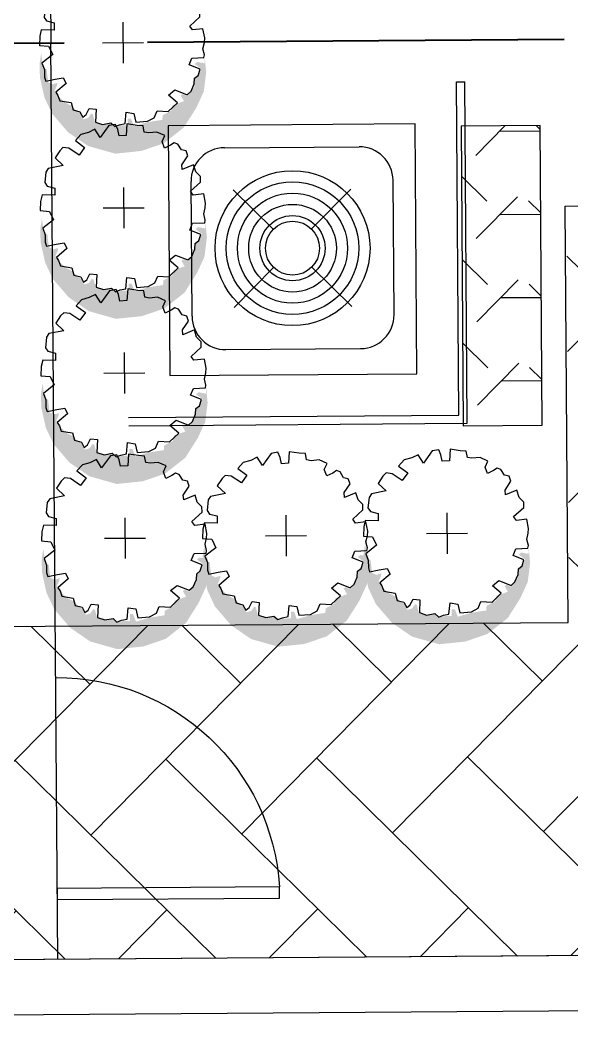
# Model space of a CAD drawing. Header units: feet. Extents: x 919634 to 928945, y 707022 to 708026.
# Drawn here: x 920172.29 to 920178.91, y 707139.31 to 707151.51 of the extents above; entities that cross this region are included whole.
import ezdxf

# ---------------------------------------------------------------- set-up
doc = ezdxf.new("R2010")
doc.units = ezdxf.units.FT
doc.header["$LTSCALE"] = 20
doc.header["$MEASUREMENT"] = 0
doc.linetypes.add('Site Plan$0$PHANTOM2', pattern=[1.25, 0.625, -0.125, 0.125, -0.125, 0.125, -0.125])
for name, color, linetype in [('-u-site-xref', 7, 'Continuous'), ('Site Plan$0$-u-site-bldg_interior', 252, 'Continuous'), ('Site Plan$0$-u-site-fence', 4, 'Site Plan$0$FENCELINE1'), ('Site Plan$0$A-DOOR-EXT_WINDOWS', 253, 'Continuous'), ('Site Plan$0$A-HVAC-EXT', 253, 'Continuous'), ('Site Plan$0$SP-LOT PAVERS', 254, 'Continuous'), ('x-RL TH7-LP Block$0$LK-SHRB-035M', 253, 'Continuous'), ('x-RL TH7-LP Block$0$LK-SHRB-TRNK', 253, 'Continuous'), ('x-RL TH7-LP Block$0$LP-PATT-SHAR', 253, 'Continuous'), ('x-RL TH7-LP Block$0$LP-SHAR-BRDR-CONT', 253, 'Continuous'), ('x-RL TH7-LP Block$0$LP-SHRB', 253, 'Continuous')]:
    doc.layers.add(name, color=color, linetype=linetype)
for name, color, linetype, lineweight in [('Site Plan$0$SP-LOT LINES', 252, 'Site Plan$0$PHANTOM2', 40), ('Site Plan$0$SP-SIDEWALK', 2, 'Continuous', 25), ('SP-BUILDING-FOOTPRINT', 1, 'Continuous', 25)]:
    doc.layers.add(name, color=color, linetype=linetype, lineweight=lineweight)
doc.layers.add('x-RL TH7-LP Block$0$LK-SHRB-SHAD', color=253, linetype='Continuous', plot=False)
doc.layers.get('-u-site-xref').off()
doc.linetypes.add('Site Plan$0$FENCELINE1', pattern='A,0.25,-0.1,[133,ltypeshp.shx,S=0.1,R=0,X=-0.1,Y=0],-0.1,1', length=1.45)

# ---------------------------------------------------------------- blocks, each defined once
blk = doc.blocks.new('Site Plan$0$A$C05C92244')
at = {"layer": 'Site Plan$0$A-DOOR-EXT_WINDOWS'}
blk.add_lwpolyline([(32.00389335552609, 32.04769828175449), (32.00389335552609, 0.04381521808500111), (30.40369920234298, 0.04381521808500111), (30.40369920234298, 32.04769828175449)], close=True, dxfattribs=at)
blk.add_arc((32.07979910527501, 32.07980389018303), 32.07980487913881, 180.0573418751565, 267.0050566959838, dxfattribs=at)
blk = doc.blocks.new('Site Plan$0$A$C11AE1C12')
at = {"layer": 'Site Plan$0$A-HVAC-EXT'}
for p, q in [((44.00000011394877, 44.54105635897122), (1.139487721957266e-07, 44.54105635897122)), ((1.139487721957266e-07, 44.54105635897122), (1.139487721957266e-07, 2.501133167243097e-06)), ((44.00000011394877, 2.501133167243097e-06), (44.00000011394877, 44.54105635897122)), ((34.00000011394877, 40.00000250113317), (10.00000011394877, 40.00000250113317)), ((4.000000113948772, 34.00000250113317), (4.000000113948772, 10.00000250113317)), ((40.00000011394877, 34.00000250113317), (40.00000011394877, 10.00000250113317)), ((18.5977306969362, 25.40227191814392), (11.52666288505861, 32.47333973002787)), ((25.40226953096135, 25.40227191814392), (32.47333734284621, 32.47333973002787)), ((11.52666288505861, 11.52666527223846), (18.5977306969362, 18.59773308412241)), ((32.47333734284621, 11.52666527223846), (25.40226953096135, 18.59773308412241)), ((34.00000011394877, 4.000002501133167), (10.00000011394877, 4.000002501133167)), ((1.139487721957266e-07, 2.501133167243097e-06), (44.00000011394877, 2.501133167243097e-06))]:
    blk.add_line(p, q, dxfattribs=at)
for radius in [13.81153555240985, 11.81153555240985, 9.81153555240985, 7.81153555240985, 5.81153555240985, 4.81153555240985]:
    blk.add_circle((22.00000011394877, 22.00000250113317), radius, dxfattribs=at)
for centre, start, end in [((10.00000011394877, 34.00000250113317), 90, 180), ((34.00000011394877, 34.00000250113317), 0, 90), ((10.00000011394877, 10.00000250113317), 180, 270), ((34.00000011394877, 10.00000250113317), 270, 0)]:
    blk.add_arc(centre, 6, start, end, dxfattribs=at)
blk = doc.blocks.new('Site Plan')
at = {"layer": 'Site Plan$0$SP-LOT PAVERS'}
h = blk.add_hatch(dxfattribs=at)
h.set_pattern_fill('AR-HBONE', color=256, scale=0.32, angle=-89.58178215075662)
h.set_pattern_definition([(315.4182178492434, (0, 0), (1.810145136983853, 0.01321298806884015), [3.84, -1.28]), (45.41821784924338, (0.9116790626081567, -0.8984660745381309), (1.810145136983853, 0.01321298806884), [3.84, -1.28])])
h.paths.add_polyline_path([(920166.5662633523, 707140.1919202448), (920186.8157239001, 707140.3397293212), (920186.888716037, 707130.3399956095), (920198.9868707425, 707130.4283047855), (920198.8481847997, 707149.4279260855), (920178.8487169469, 707149.281814649), (920178.8832613113, 707144.2819330415), (920171.8669245127, 707144.2307179361), (920171.8182630843, 707150.8972075641), (920166.4884050734, 707150.8583027556)])
at = {"layer": 'Site Plan$0$-u-site-bldg_interior'}
for p, q in [((920186.8157239, 707140.3397293212), (920170.1729242438, 707140.2182467346)), ((920186.1539411355, 707139.6682142719), (920170.1777903864, 707139.5515978277))]:
    blk.add_line(p, q, dxfattribs=at)
at = {"layer": 'Site Plan$0$-u-site-fence', "ltscale": 0.15}
for points in [[(920172.5819296486, 707162.2364167274), (920172.6577581367, 707151.236677391), (920166.6776722028, 707151.1930263033)], [(920172.7425123458, 707140.2370032069), (920172.6577581367, 707151.236677391), (920166.6776722028, 707151.1930263033)]]:
    blk.add_lwpolyline(points, dxfattribs=at)
at = {"layer": 'Site Plan$0$SP-LOT LINES', "ltscale": 0.4}
for points in [[(920104.8209947373, 707150.7415091709), (920104.6604120372, 707172.7409230993), (920198.6579079134, 707173.4270491818), (920198.8184906135, 707151.4276352533)], [(920104.8209947373, 707150.7415091709), (920104.9815774375, 707128.7420952424), (920198.9790733136, 707129.4282213248), (920198.8184906135, 707151.4276352533)]]:
    blk.add_lwpolyline(points, close=True, dxfattribs=at)
at = {"layer": 'Site Plan$0$SP-SIDEWALK'}
for p, q in [((920177.5268487361, 707150.7723261393), (920177.6268460721, 707150.7730560607)), ((920177.5560460067, 707146.7723757066), (920177.5268487361, 707150.7723261393)), ((920177.656773264, 707146.6731082919), (920177.6268460721, 707150.7730560607)), ((920178.833620308, 707149.2817044525), (920198.8330890393, 707149.4276887365)), ((920178.8681721846, 707144.2818228999), (920178.833625824, 707149.2819934365)), ((920173.5927989944, 707146.7434463493), (920177.5560460067, 707146.7723757066)), ((920173.5935289157, 707146.6434490132), (920177.656773264, 707146.6731082919)), ((920171.8669245125, 707144.2307179361), (920178.8681721846, 707144.2818228999))]:
    blk.add_line(p, q, dxfattribs=at)
at = {"layer": 'Site Plan$0$-u-site-fence', "xscale": -0.08333333333333333, "yscale": 0.08333333333333333, "zscale": 0.08333333333333333, "rotation": 90.41821784924328}
blk.add_blockref('Site Plan$0$A$C05C92244', (920175.387009089, 707143.6404172113), dxfattribs=at)
at = {"layer": 'Site Plan$0$A-HVAC-EXT', "extrusion": (0, 0, -1), "xscale": -0.06735359270068558, "yscale": 0.06735359270068558, "zscale": -0.06735359270068558, "rotation": 179.5817821507565}
blk.add_blockref('Site Plan$0$A$C11AE1C12', (-920177.0305120852, 707150.2686330297), dxfattribs=at)
blk = doc.blocks.new('x-RL TH7-LP Block$0$SHRUB-LRG-241')
at = {"layer": 'x-RL TH7-LP Block$0$LK-SHRB-SHAD'}
blk.add_hatch(color=256, dxfattribs=at).paths.add_polyline_path([(0.07942995503995931, 0.4976856504540272), (0.1859550109496517, 0.5063764960219963), (0.3011759860731367, 0.4911675188681244), (0.3990051144888973, 0.4455405874065121), (0.5207480248826535, 0.3673229980153856), (0.6164031776350392, 0.2434784771626468), (0.6620567659276446, 0.1065976931381005), (0.6772746369719869, -0.052010199626217), (0.6294470564557244, -0.217136229156587), (0.5446618151407847, -0.3388080360272614), (0.4294408400173033, -0.4365800253562426), (0.3294377276580214, -0.4822069568178549), (0.2076948172642687, -0.5082794883416142), (0.1294315112196003, -0.5104521971435325), (0.05986413266886359, -0.4995886427736451), (0.1511713175342138, -0.4887250884037577), (0.1598672450281455, -0.4669979796639847), (0.2381305427926712, -0.4583071340960174), (0.2511744298934957, -0.432234607752406), (0.2424785023995675, -0.4018166534446639), (0.2576963734439097, -0.4039893622465822), (0.2924800585792049, -0.4191983394004524), (0.3272637519946464, -0.395298521858761), (0.3642214210734593, -0.3540170131811315), (0.3816132677811801, -0.3214263500714711), (0.4229188964668893, -0.2779721325919233), (0.433788799624196, -0.2562450238521503), (0.4663985090961198, -0.2453814694822647), (0.4577025898823273, -0.2149635151745208), (0.4316148239608211, -0.1975818292187306), (0.4359627835677138, -0.186718274848845), (0.4881383154107333, -0.1736820116770392), (0.4968342429046615, -0.1410913485673788), (0.492486275017626, -0.07808273114997633), (0.5164000652757572, -0.052010199626217), (0.5055301621184505, -0.01724682771464003), (0.5055301621184505, 0.02620738976490955), (0.4642245334327413, 0.02620738976490955), (0.4642245334327413, 0.04576178970276246), (0.5098781217253467, 0.06314347565855272), (0.4859643397473548, 0.1478791966355821), (0.4729204526465303, 0.2369603455767439), (0.4446587027815063, 0.2391330543786623), (0.4163969529164788, 0.2934508262280957), (0.3837872434445551, 0.2999689629941464), (0.3598734614665666, 0.3694957068173039), (0.3250897680511251, 0.3499413120595953), (0.3163938488373397, 0.3608048664294827), (0.3294377276580214, 0.3912228155570787), (0.2729142362081092, 0.4325043242347064), (0.2229126800284682, 0.4368497470186909), (0.1968249141069585, 0.4629222785424503), (0.162041220691524, 0.475958541714256), (0.1337794708264965, 0.4368497470186909), (0.1207355920058113, 0.4520587241725629), (0.1294315112196003, 0.4976856504540272)])
at = {"layer": 'x-RL TH7-LP Block$0$LK-SHRB-035M'}
blk.add_lwpolyline([(-0.02506661354845008, 0.4987056809809847), (-0.08165780996232641, 0.4886134344344999), (-0.08165780996232641, 0.4886134344344999), (-0.08165780996232641, 0.4886134344344999), (-0.07431013994851199, 0.4249718511334137), (-0.09880237153729965, 0.4078375781783734), (-0.1543414298532717, 0.4702383789836801), (-0.1872079085748339, 0.4702383789836801), (-0.2156921901335238, 0.4417710769863739), (-0.2595141617622758, 0.428632322466644), (-0.2310604317859877, 0.3588825101419175), (-0.2604511118412525, 0.3564347593132471), (-0.3143340234853049, 0.3931510560520017), (-0.3449670116215167, 0.3826466800339148), (-0.3515403073658305, 0.3541793780366085), (-0.3865978846688343, 0.3322814549128452), (-0.3953622789945825, 0.3103835285617258), (-0.3804630536096525, 0.2878976674930804), (-0.3633184920346793, 0.2511813673234577), (-0.4025060636510993, 0.2364948451970861), (-0.4391842506233381, 0.2534489245671132), (-0.4610952364377141, 0.2052734924038901), (-0.4563889752951518, 0.1557189889409578), (-0.4612874237616289, 0.1287937023786245), (-0.500474995378049, 0.1214504430308736), (-0.5029242169253898, 0.08473414286125092), (-0.5127211084865486, 0.02354031038883519), (-0.4416936352675229, 0.01864480530062451), (-0.4392444137201785, -0.02541475421675088), (-0.4784319853366021, -0.03275801356450003), (-0.509299405229342, -0.04655263965616641), (-0.5029242169253898, -0.0866085866891666), (-0.4294475167872278, -0.1404591598138314), (-0.480881206883943, -0.1722799514643754), (-0.4612874237616289, -0.2114440058935383), (-0.4490413052813373, -0.2579513162395841), (-0.4123029552122581, -0.2922198655805364), (-0.3706661620484972, -0.2359215381963313), (-0.3241309150464637, -0.2701900841064138), (-0.3657677135820201, -0.3313839165788295), (-0.3706661620484972, -0.3681002167484539), (-0.3510723735543877, -0.3876822405321647), (-0.3069863534714905, -0.4170552813540382), (-0.2604511118412525, -0.3681002167484539), (-0.2433065502662792, -0.4586670866118716), (-0.2212635402248324, -0.4733536087382433), (-0.1575837316478292, -0.480696868085996), (-0.1355407216063789, -0.4660103459596243), (-0.1232946031260873, -0.4195030356135803), (-0.07920858841498557, -0.4195030356135803), (-0.08165780996232641, -0.4978311410410363), (-0.04247023834590635, -0.5076221546483275), (0.0138619002172824, -0.5100699054769979), (0.01876034331196408, -0.4537715815236627), (0.0701940334086757, -0.4292940492208697), (0.1216277235053873, -0.4953833867814978), (0.1608152951218109, -0.480696868085996), (0.2073505421238444, -0.480696868085996), (0.2318427737126321, -0.4733536087382433), (0.2195966552323405, -0.4146075270944998), (0.2122489852185225, -0.3656524624889137), (0.2465381137402645, -0.3485181895338734), (0.3004210253843169, -0.4121597762658276), (0.3189358637372592, -0.39910922518572), (0.3518547154810285, -0.3876822405321647), (0.3641008339613201, -0.3191451487119998), (0.4081868486724218, -0.3069063842760382), (0.419726398483391, -0.2655318838032237), (0.4525928772049532, -0.2480135433678008), (0.4375775287276866, -0.2285782788485804), (0.4008391786586074, -0.208996251633998), (0.405737627125081, -0.1673844463761647), (0.4832682573450846, -0.1713708092072714), (0.4986059474151467, -0.1275749597323887), (0.4898415530893949, -0.07720973461131919), (0.5117525389037709, -0.05312201530235328), (0.5007970459965847, -0.02465471653240314), (0.4939096672908754, 0.008853791693333335), (0.4253314156191905, 0.01619705104108249), (0.4326790856330085, 0.06270436481799813), (0.486561997277061, 0.07494312925395974), (0.4810771587636431, 0.1461490954514311), (0.4596205387691334, 0.1875397805915), (0.4179837456053725, 0.2046740535465421), (0.4228821887000542, 0.2732111453667088), (0.3689992770560018, 0.3295094727509138), (0.3224640354257637, 0.275658899626249), (0.3224640354257637, 0.275658899626249), (0.2906241338231617, 0.3148229506245421), (0.2906241338231617, 0.3148229506245421), (0.3211269623186972, 0.389216058907456), (0.2992159765043212, 0.4133037749890676), (0.2553940048755692, 0.4330119051549843), (0.2203364275725654, 0.4352016981128308), (0.2028076389210653, 0.4570996244639502), (0.1657137435882881, 0.4690314106507891), (0.1387722850803605, 0.4029420696592929), (0.09713549191659965, 0.4200763426143332), (0.09468627036926236, 0.4935089429535804), (0.07791501977911963, 0.4965158880231364), (0.04066634389468149, 0.4877567161917469), (0.003417668010239794, 0.4965158880231364)], close=True, dxfattribs=at)
at = {"layer": 'x-RL TH7-LP Block$0$LK-SHRB-TRNK'}
for p, q in [((0, -0.125), (0, 0.125)), ((-0.1250000000000284, 0), (0.1249999999999929, 0))]:
    blk.add_line(p, q, dxfattribs=at)
blk = doc.blocks.new('x-RL TH7-LP Block', base_point=(1241.699483058532, 168.1706843559634))
at = {"layer": 'x-RL TH7-LP Block$0$LP-PATT-SHAR'}
h = blk.add_hatch(dxfattribs=at)
h.set_pattern_fill('LAFX-A435-CHAINLINK', color=256, scale=10, pattern_type=2)
h.set_pattern_definition([(45, (1361.280381764052, 237.0562086803145), (0, 10.0000000000064), [0.7071099999999999, -13.4350288425]), (45, (1359.280381764052, 237.0562086803145), (0, 10.0000000000064), [0.7071099999999999, -13.4350288425]), (45, (1361.280381764052, 239.0562086803145), (0, 10.0000000000064), [0.7071099999999999, -13.4350288425]), (45, (1360.780381764052, 240.0562086803145), (0, 10.0000000000064), [0.7071099999999999, -13.4350288425]), (45, (1357.280381764052, 237.0562086803145), (0, 10.0000000000064), [0.7071099999999999, -13.4350288425]), (45, (1359.280381764052, 239.0562086803145), (0, 10.0000000000064), [0.7071099999999999, -13.4350288425]), (45, (1361.280381764052, 241.0562086803145), (0, 10.0000000000064), [0.7071099999999999, -13.4350288425]), (45, (1359.780381764052, 240.0562086803145), (0, 10.0000000000064), [0.7071099999999999, -13.4350288425]), (45, (1360.780381764052, 242.0562086803145), (0, 10.0000000000064), [0.7071099999999999, -13.4350288425]), (45, (1358.780381764052, 240.0562086803145), (0, 10.0000000000064), [0.7071099999999999, -13.4350288425]), (45, (1357.280381764052, 239.0562086803145), (0, 10.0000000000064), [0.7071099999999999, -13.4350288425]), (45, (1359.280381764052, 241.0562086803145), (0, 10.0000000000064), [0.7071099999999999, -13.4350288425]), (45, (1361.280381764052, 243.0562086803145), (0, 10.0000000000064), [0.7071099999999999, -13.4350288425]), (45, (1357.780381764052, 240.0562086803145), (0, 10.0000000000064), [0.7071099999999999, -13.4350288425]), (45, (1359.780381764052, 242.0562086803145), (0, 10.0000000000064), [0.7071099999999999, -13.4350288425]), (45, (1358.780381764052, 242.0562086803145), (0, 10.0000000000064), [0.7071099999999999, -13.4350288425]), (45, (1360.780381764052, 244.0562086803145), (0, 10.0000000000064), [0.7071099999999999, -13.4350288425]), (45, (1357.280381764052, 241.0562086803145), (0, 10.0000000000064), [0.7071099999999999, -13.4350288425]), (45, (1359.280381764052, 243.0562086803145), (0, 10.0000000000064), [0.7071099999999999, -13.4350288425]), (45, (1357.780381764052, 242.0562086803145), (0, 10.0000000000064), [0.7071099999999999, -13.4350288425]), (45, (1359.780381764052, 244.0562086803145), (0, 10.0000000000064), [0.7071099999999999, -13.4350288425]), (45, (1360.780381764052, 246.0562086803145), (0, 10.0000000000064), [0.7071099999999999, -13.4350288425]), (45, (1358.780381764052, 244.0562086803145), (0, 10.0000000000064), [0.7071099999999999, -13.4350288425]), (45, (1357.280381764052, 243.0562086803145), (0, 10.0000000000064), [0.7071099999999999, -13.4350288425]), (45, (1357.780381764052, 244.0562086803145), (0, 10.0000000000064), [0.7071099999999999, -13.4350288425]), (45, (1359.780381764052, 246.0562086803145), (0, 10.0000000000064), [0.7071099999999999, -13.4350288425]), (45, (1358.780381764052, 246.0562086803145), (0, 10.0000000000064), [0.7071099999999999, -13.4350288425]), (45, (1357.280381764052, 245.0562086803145), (0, 10.0000000000064), [0.7071099999999999, -13.4350288425]), (45, (1357.780381764052, 246.0562086803145), (0, 10.0000000000064), [0.7071099999999999, -13.4350288425]), (45, (1356.280381764052, 245.0562086803145), (0, 10.0000000000064), [0.7071099999999999, -13.4350288425]), (45, (1360.780381764052, 238.0562086803145), (0, 10.0000000000064), [0.7071099999999999, -13.4350288425]), (45, (1359.780381764052, 238.0562086803145), (0, 10.0000000000064), [0.7071099999999999, -13.4350288425]), (45, (1358.780381764052, 238.0562086803145), (0, 10.0000000000064), [0.7071099999999999, -13.4350288425]), (45, (1357.780381764052, 238.0562086803145), (0, 10.0000000000064), [0.7071099999999999, -13.4350288425]), (45, (1356.280381764052, 237.0562086803145), (0, 10.0000000000064), [0.7071099999999999, -13.4350288425]), (45, (1355.280381764052, 237.0562086803145), (0, 10.0000000000064), [0.7071099999999999, -13.4350288425]), (45, (1356.280381764052, 239.0562086803145), (0, 10.0000000000064), [0.7071099999999999, -13.4350288425]), (45, (1354.280381764052, 237.0562086803145), (0, 10.0000000000064), [0.7071099999999999, -13.4350288425]), (45, (1356.780381764052, 240.0562086803145), (0, 10.0000000000064), [0.7071099999999999, -13.4350288425]), (45, (1355.280381764052, 239.0562086803145), (0, 10.0000000000064), [0.7071099999999999, -13.4350288425]), (45, (1353.280381764052, 237.0562086803145), (0, 10.0000000000064), [0.7071099999999999, -13.4350288425]), (45, (1355.780381764052, 240.0562086803145), (0, 10.0000000000064), [0.7071099999999999, -13.4350288425]), (45, (1356.280381764052, 241.0562086803145), (0, 10.0000000000064), [0.7071099999999999, -13.4350288425]), (45, (1354.280381764052, 239.0562086803145), (0, 10.0000000000064), [0.7071099999999999, -13.4350288425]), (45, (1352.280381764052, 237.0562086803145), (0, 10.0000000000064), [0.7071099999999999, -13.4350288425]), (45, (1356.780381764052, 242.0562086803145), (0, 10.0000000000064), [0.7071099999999999, -13.4350288425]), (45, (1354.780381764052, 240.0562086803145), (0, 10.0000000000064), [0.7071099999999999, -13.4350288425]), (45, (1355.280381764052, 241.0562086803145), (0, 10.0000000000064), [0.7071099999999999, -13.4350288425]), (45, (1353.280381764052, 239.0562086803145), (0, 10.0000000000064), [0.7071099999999999, -13.4350288425]), (45, (1355.780381764052, 242.0562086803145), (0, 10.0000000000064), [0.7071099999999999, -13.4350288425]), (45, (1353.780381764052, 240.0562086803145), (0, 10.0000000000064), [0.7071099999999999, -13.4350288425]), (45, (1356.280381764052, 243.0562086803145), (0, 10.0000000000064), [0.7071099999999999, -13.4350288425]), (45, (1354.280381764052, 241.0562086803145), (0, 10.0000000000064), [0.7071099999999999, -13.4350288425]), (45, (1352.280381764052, 239.0562086803145), (0, 10.0000000000064), [0.7071099999999999, -13.4350288425]), (45, (1356.780381764052, 244.0562086803145), (0, 10.0000000000064), [0.7071099999999999, -13.4350288425]), (45, (1354.780381764052, 242.0562086803145), (0, 10.0000000000064), [0.7071099999999999, -13.4350288425]), (45, (1352.780381764052, 240.0562086803145), (0, 10.0000000000064), [0.7071099999999999, -13.4350288425]), (45, (1355.280381764052, 243.0562086803145), (0, 10.0000000000064), [0.7071099999999999, -13.4350288425]), (45, (1353.280381764052, 241.0562086803145), (0, 10.0000000000064), [0.7071099999999999, -13.4350288425]), (45, (1355.780381764052, 244.0562086803145), (0, 10.0000000000064), [0.7071099999999999, -13.4350288425]), (45, (1353.780381764052, 242.0562086803145), (0, 10.0000000000064), [0.7071099999999999, -13.4350288425]), (45, (1351.780381764052, 240.0562086803145), (0, 10.0000000000064), [0.7071099999999999, -13.4350288425]), (45, (1354.280381764052, 243.0562086803145), (0, 10.0000000000064), [0.7071099999999999, -13.4350288425]), (45, (1352.280381764052, 241.0562086803145), (0, 10.0000000000064), [0.7071099999999999, -13.4350288425]), (45, (1356.780381764052, 246.0562086803145), (0, 10.0000000000064), [0.7071099999999999, -13.4350288425]), (45, (1354.780381764052, 244.0562086803145), (0, 10.0000000000064), [0.7071099999999999, -13.4350288425]), (45, (1352.780381764052, 242.0562086803145), (0, 10.0000000000064), [0.7071099999999999, -13.4350288425]), (45, (1353.280381764052, 243.0562086803145), (0, 10.0000000000064), [0.7071099999999999, -13.4350288425]), (45, (1355.780381764052, 246.0562086803145), (0, 10.0000000000064), [0.7071099999999999, -13.4350288425]), (45, (1353.780381764052, 244.0562086803145), (0, 10.0000000000064), [0.7071099999999999, -13.4350288425]), (45, (1351.780381764052, 242.0562086803145), (0, 10.0000000000064), [0.7071099999999999, -13.4350288425]), (45, (1352.280381764052, 243.0562086803145), (0, 10.0000000000064), [0.7071099999999999, -13.4350288425]), (45, (1354.780381764052, 246.0562086803145), (0, 10.0000000000064), [0.7071099999999999, -13.4350288425]), (45, (1352.780381764052, 244.0562086803145), (0, 10.0000000000064), [0.7071099999999999, -13.4350288425]), (45, (1353.280381764052, 245.0562086803145), (0, 10.0000000000064), [0.7071099999999999, -13.4350288425]), (45, (1353.780381764052, 246.0562086803145), (0, 10.0000000000064), [0.7071099999999999, -13.4350288425]), (45, (1351.780381764052, 244.0562086803145), (0, 10.0000000000064), [0.7071099999999999, -13.4350288425]), (45, (1352.280381764052, 245.0562086803145), (0, 10.0000000000064), [0.7071099999999999, -13.4350288425]), (45, (1352.780381764052, 246.0562086803145), (0, 10.0000000000064), [0.7071099999999999, -13.4350288425]), (45, (1351.780381764052, 246.0562086803145), (0, 10.0000000000064), [0.7071099999999999, -13.4350288425]), (45, (1356.780381764052, 238.0562086803145), (0, 10.0000000000064), [0.7071099999999999, -13.4350288425]), (45, (1355.780381764052, 238.0562086803145), (0, 10.0000000000064), [0.7071099999999999, -13.4350288425]), (45, (1354.780381764052, 238.0562086803145), (0, 10.0000000000064), [0.7071099999999999, -13.4350288425]), (45, (1353.780381764052, 238.0562086803145), (0, 10.0000000000064), [0.7071099999999999, -13.4350288425]), (45, (1352.780381764052, 238.0562086803145), (0, 10.0000000000064), [0.7071099999999999, -13.4350288425]), (45, (1351.780381764052, 238.0562086803145), (0, 10.0000000000064), [0.7071099999999999, -13.4350288425]), (45, (1360.280381764052, 237.0562086803145), (0, 10.0000000000064), [0.7071099999999999, -13.4350288425]), (45, (1360.280381764052, 239.0562086803145), (0, 10.0000000000064), [0.7071099999999999, -13.4350288425]), (45, (1358.280381764052, 237.0562086803145), (0, 10.0000000000064), [0.7071099999999999, -13.4350288425]), (45, (1360.280381764052, 241.0562086803145), (0, 10.0000000000064), [0.7071099999999999, -13.4350288425]), (45, (1358.280381764052, 239.0562086803145), (0, 10.0000000000064), [0.7071099999999999, -13.4350288425]), (45, (1360.280381764052, 243.0562086803145), (0, 10.0000000000064), [0.7071099999999999, -13.4350288425]), (45, (1358.280381764052, 241.0562086803145), (0, 10.0000000000064), [0.7071099999999999, -13.4350288425]), (45, (1361.280381764052, 245.0562086803145), (0, 10.0000000000064), [0.7071099999999999, -13.4350288425]), (45, (1360.280381764052, 245.0562086803145), (0, 10.0000000000064), [0.7071099999999999, -13.4350288425]), (45, (1358.280381764052, 243.0562086803145), (0, 10.0000000000064), [0.7071099999999999, -13.4350288425]), (45, (1359.280381764052, 245.0562086803145), (0, 10.0000000000064), [0.7071099999999999, -13.4350288425]), (45, (1358.280381764052, 245.0562086803145), (0, 10.0000000000064), [0.7071099999999999, -13.4350288425]), (45, (1355.280381764052, 245.0562086803145), (0, 10.0000000000064), [0.7071099999999999, -13.4350288425]), (45, (1354.280381764052, 245.0562086803145), (0, 10.0000000000064), [0.7071099999999999, -13.4350288425]), (90, (1361.780381764052, 245.5562086803145), (-10, 6.123233995736766e-16), [0.5, -9.5]), (90, (1361.780381764052, 237.5562086803145), (-10, 6.123233995736766e-16), [0.5, -9.5]), (90, (1361.780381764052, 239.5562086803145), (-10, 6.123233995736766e-16), [0.5, -9.5]), (90, (1361.780381764052, 241.5562086803145), (-10, 6.123233995736766e-16), [0.5, -9.5]), (90, (1361.780381764052, 243.5562086803145), (-10, 6.123233995736766e-16), [0.5, -9.5]), (90, (1361.280381764052, 238.5562086803145), (-10, 6.123233995736766e-16), [0.5, -9.5]), (90, (1361.280381764052, 240.5562086803145), (-10, 6.123233995736766e-16), [0.5, -9.5]), (90, (1361.280381764052, 242.5562086803145), (-10, 6.123233995736766e-16), [0.5, -9.5]), (90, (1361.280381764052, 244.5562086803145), (-10, 6.123233995736766e-16), [0.5, -9.5]), (90, (1361.280381764052, 246.5562086803145), (-10, 6.123233995736766e-16), [0.5, -9.5]), (90, (1360.780381764052, 237.5562086803145), (-10, 6.123233995736766e-16), [0.5, -9.5]), (90, (1360.780381764052, 239.5562086803145), (-10, 6.123233995736766e-16), [0.5, -9.5]), (90, (1360.780381764052, 241.5562086803145), (-10, 6.123233995736766e-16), [0.5, -9.5]), (90, (1360.780381764052, 243.5562086803145), (-10, 6.123233995736766e-16), [0.5, -9.5]), (90, (1360.780381764052, 245.5562086803145), (-10, 6.123233995736766e-16), [0.5, -9.5]), (90, (1360.780381764052, 237.5562086803145), (-10, 6.123233995736766e-16), [0.5, -9.5]), (90, (1360.780381764052, 239.5562086803145), (-10, 6.123233995736766e-16), [0.5, -9.5]), (90, (1360.780381764052, 241.5562086803145), (-10, 6.123233995736766e-16), [0.5, -9.5]), (90, (1360.780381764052, 243.5562086803145), (-10, 6.123233995736766e-16), [0.5, -9.5]), (90, (1360.780381764052, 245.5562086803145), (-10, 6.123233995736766e-16), [0.5, -9.5]), (90, (1360.280381764052, 238.5562086803145), (-10, 6.123233995736766e-16), [0.5, -9.5]), (90, (1360.280381764052, 240.5562086803145), (-10, 6.123233995736766e-16), [0.5, -9.5]), (90, (1360.280381764052, 242.5562086803145), (-10, 6.123233995736766e-16), [0.5, -9.5]), (90, (1360.280381764052, 244.5562086803145), (-10, 6.123233995736766e-16), [0.5, -9.5]), (90, (1360.280381764052, 246.5562086803145), (-10, 6.123233995736766e-16), [0.5, -9.5]), (90, (1359.780381764052, 237.5562086803145), (-10, 6.123233995736766e-16), [0.5, -9.5]), (90, (1359.780381764052, 237.5562086803145), (-10, 6.123233995736766e-16), [0.5, -9.5]), (90, (1359.780381764052, 239.5562086803145), (-10, 6.123233995736766e-16), [0.5, -9.5]), (90, (1359.780381764052, 239.5562086803145), (-10, 6.123233995736766e-16), [0.5, -9.5]), (90, (1359.780381764052, 241.5562086803145), (-10, 6.123233995736766e-16), [0.5, -9.5]), (90, (1359.780381764052, 241.5562086803145), (-10, 6.123233995736766e-16), [0.5, -9.5]), (90, (1359.780381764052, 243.5562086803145), (-10, 6.123233995736766e-16), [0.5, -9.5]), (90, (1359.780381764052, 243.5562086803145), (-10, 6.123233995736766e-16), [0.5, -9.5]), (90, (1359.780381764052, 245.5562086803145), (-10, 6.123233995736766e-16), [0.5, -9.5]), (90, (1359.780381764052, 245.5562086803145), (-10, 6.123233995736766e-16), [0.5, -9.5]), (90, (1359.280381764052, 238.5562086803145), (-10, 6.123233995736766e-16), [0.5, -9.5]), (90, (1359.280381764052, 240.5562086803145), (-10, 6.123233995736766e-16), [0.5, -9.5]), (90, (1359.280381764052, 242.5562086803145), (-10, 6.123233995736766e-16), [0.5, -9.5]), (90, (1359.280381764052, 244.5562086803145), (-10, 6.123233995736766e-16), [0.5, -9.5]), (90, (1359.280381764052, 246.5562086803145), (-10, 6.123233995736766e-16), [0.5, -9.5]), (90, (1358.780381764052, 237.5562086803145), (-10, 6.123233995736766e-16), [0.5, -9.5]), (90, (1358.780381764052, 237.5562086803145), (-10, 6.123233995736766e-16), [0.5, -9.5]), (90, (1358.780381764052, 239.5562086803145), (-10, 6.123233995736766e-16), [0.5, -9.5]), (90, (1358.780381764052, 239.5562086803145), (-10, 6.123233995736766e-16), [0.5, -9.5]), (90, (1358.780381764052, 241.5562086803145), (-10, 6.123233995736766e-16), [0.5, -9.5]), (90, (1358.780381764052, 241.5562086803145), (-10, 6.123233995736766e-16), [0.5, -9.5]), (90, (1358.780381764052, 243.5562086803145), (-10, 6.123233995736766e-16), [0.5, -9.5]), (90, (1358.780381764052, 243.5562086803145), (-10, 6.123233995736766e-16), [0.5, -9.5]), (90, (1358.780381764052, 245.5562086803145), (-10, 6.123233995736766e-16), [0.5, -9.5]), (90, (1358.780381764052, 245.5562086803145), (-10, 6.123233995736766e-16), [0.5, -9.5]), (90, (1358.280381764052, 238.5562086803145), (-10, 6.123233995736766e-16), [0.5, -9.5]), (90, (1358.280381764052, 240.5562086803145), (-10, 6.123233995736766e-16), [0.5, -9.5]), (90, (1358.280381764052, 242.5562086803145), (-10, 6.123233995736766e-16), [0.5, -9.5]), (90, (1358.280381764052, 244.5562086803145), (-10, 6.123233995736766e-16), [0.5, -9.5]), (90, (1358.280381764052, 246.5562086803145), (-10, 6.123233995736766e-16), [0.5, -9.5]), (90, (1357.780381764052, 237.5562086803145), (-10, 6.123233995736766e-16), [0.5, -9.5]), (90, (1357.780381764052, 237.5562086803145), (-10, 6.123233995736766e-16), [0.5, -9.5]), (90, (1357.780381764052, 239.5562086803145), (-10, 6.123233995736766e-16), [0.5, -9.5]), (90, (1357.780381764052, 239.5562086803145), (-10, 6.123233995736766e-16), [0.5, -9.5]), (90, (1357.780381764052, 241.5562086803145), (-10, 6.123233995736766e-16), [0.5, -9.5]), (90, (1357.780381764052, 241.5562086803145), (-10, 6.123233995736766e-16), [0.5, -9.5]), (90, (1357.780381764052, 243.5562086803145), (-10, 6.123233995736766e-16), [0.5, -9.5]), (90, (1357.780381764052, 243.5562086803145), (-10, 6.123233995736766e-16), [0.5, -9.5]), (90, (1357.780381764052, 245.5562086803145), (-10, 6.123233995736766e-16), [0.5, -9.5]), (90, (1357.780381764052, 245.5562086803145), (-10, 6.123233995736766e-16), [0.5, -9.5]), (90, (1357.280381764052, 238.5562086803145), (-10, 6.123233995736766e-16), [0.5, -9.5]), (90, (1357.280381764052, 240.5562086803145), (-10, 6.123233995736766e-16), [0.5, -9.5]), (90, (1357.280381764052, 242.5562086803145), (-10, 6.123233995736766e-16), [0.5, -9.5]), (90, (1357.280381764052, 244.5562086803145), (-10, 6.123233995736766e-16), [0.5, -9.5]), (90, (1357.280381764052, 246.5562086803145), (-10, 6.123233995736766e-16), [0.5, -9.5]), (90, (1356.780381764052, 237.5562086803145), (-10, 6.123233995736766e-16), [0.5, -9.5]), (90, (1356.780381764052, 239.5562086803145), (-10, 6.123233995736766e-16), [0.5, -9.5]), (90, (1356.780381764052, 241.5562086803145), (-10, 6.123233995736766e-16), [0.5, -9.5]), (90, (1356.780381764052, 243.5562086803145), (-10, 6.123233995736766e-16), [0.5, -9.5]), (90, (1356.780381764052, 245.5562086803145), (-10, 6.123233995736766e-16), [0.5, -9.5]), (90, (1356.780381764052, 237.5562086803145), (-10, 6.123233995736766e-16), [0.5, -9.5]), (90, (1356.780381764052, 239.5562086803145), (-10, 6.123233995736766e-16), [0.5, -9.5]), (90, (1356.780381764052, 241.5562086803145), (-10, 6.123233995736766e-16), [0.5, -9.5]), (90, (1356.780381764052, 243.5562086803145), (-10, 6.123233995736766e-16), [0.5, -9.5]), (90, (1356.780381764052, 245.5562086803145), (-10, 6.123233995736766e-16), [0.5, -9.5]), (90, (1356.280381764052, 238.5562086803145), (-10, 6.123233995736766e-16), [0.5, -9.5]), (90, (1356.280381764052, 240.5562086803145), (-10, 6.123233995736766e-16), [0.5, -9.5]), (90, (1356.280381764052, 242.5562086803145), (-10, 6.123233995736766e-16), [0.5, -9.5]), (90, (1356.280381764052, 244.5562086803145), (-10, 6.123233995736766e-16), [0.5, -9.5]), (90, (1356.280381764052, 246.5562086803145), (-10, 6.123233995736766e-16), [0.5, -9.5]), (90, (1355.780381764052, 237.5562086803145), (-10, 6.123233995736766e-16), [0.5, -9.5]), (90, (1355.780381764052, 239.5562086803145), (-10, 6.123233995736766e-16), [0.5, -9.5]), (90, (1355.780381764052, 241.5562086803145), (-10, 6.123233995736766e-16), [0.5, -9.5]), (90, (1355.780381764052, 243.5562086803145), (-10, 6.123233995736766e-16), [0.5, -9.5]), (90, (1355.780381764052, 245.5562086803145), (-10, 6.123233995736766e-16), [0.5, -9.5]), (90, (1355.780381764052, 237.5562086803145), (-10, 6.123233995736766e-16), [0.5, -9.5]), (90, (1355.780381764052, 239.5562086803145), (-10, 6.123233995736766e-16), [0.5, -9.5]), (90, (1355.780381764052, 241.5562086803145), (-10, 6.123233995736766e-16), [0.5, -9.5]), (90, (1355.780381764052, 243.5562086803145), (-10, 6.123233995736766e-16), [0.5, -9.5]), (90, (1355.780381764052, 245.5562086803145), (-10, 6.123233995736766e-16), [0.5, -9.5]), (90, (1355.280381764052, 238.5562086803145), (-10, 6.123233995736766e-16), [0.5, -9.5]), (90, (1355.280381764052, 240.5562086803145), (-10, 6.123233995736766e-16), [0.5, -9.5]), (90, (1355.280381764052, 242.5562086803145), (-10, 6.123233995736766e-16), [0.5, -9.5]), (90, (1355.280381764052, 244.5562086803145), (-10, 6.123233995736766e-16), [0.5, -9.5]), (90, (1355.280381764052, 246.5562086803145), (-10, 6.123233995736766e-16), [0.5, -9.5]), (90, (1354.780381764052, 237.5562086803145), (-10, 6.123233995736766e-16), [0.5, -9.5]), (90, (1354.780381764052, 237.5562086803145), (-10, 6.123233995736766e-16), [0.5, -9.5]), (90, (1354.780381764052, 239.5562086803145), (-10, 6.123233995736766e-16), [0.5, -9.5]), (90, (1354.780381764052, 239.5562086803145), (-10, 6.123233995736766e-16), [0.5, -9.5]), (90, (1354.780381764052, 241.5562086803145), (-10, 6.123233995736766e-16), [0.5, -9.5]), (90, (1354.780381764052, 241.5562086803145), (-10, 6.123233995736766e-16), [0.5, -9.5]), (90, (1354.780381764052, 243.5562086803145), (-10, 6.123233995736766e-16), [0.5, -9.5]), (90, (1354.780381764052, 243.5562086803145), (-10, 6.123233995736766e-16), [0.5, -9.5]), (90, (1354.780381764052, 245.5562086803145), (-10, 6.123233995736766e-16), [0.5, -9.5]), (90, (1354.780381764052, 245.5562086803145), (-10, 6.123233995736766e-16), [0.5, -9.5]), (90, (1354.280381764052, 238.5562086803145), (-10, 6.123233995736766e-16), [0.5, -9.5]), (90, (1354.280381764052, 240.5562086803145), (-10, 6.123233995736766e-16), [0.5, -9.5]), (90, (1354.280381764052, 242.5562086803145), (-10, 6.123233995736766e-16), [0.5, -9.5]), (90, (1354.280381764052, 244.5562086803145), (-10, 6.123233995736766e-16), [0.5, -9.5]), (90, (1354.280381764052, 246.5562086803145), (-10, 6.123233995736766e-16), [0.5, -9.5]), (90, (1353.780381764052, 237.5562086803145), (-10, 6.123233995736766e-16), [0.5, -9.5]), (90, (1353.780381764052, 237.5562086803145), (-10, 6.123233995736766e-16), [0.5, -9.5]), (90, (1353.780381764052, 239.5562086803145), (-10, 6.123233995736766e-16), [0.5, -9.5]), (90, (1353.780381764052, 239.5562086803145), (-10, 6.123233995736766e-16), [0.5, -9.5]), (90, (1353.780381764052, 241.5562086803145), (-10, 6.123233995736766e-16), [0.5, -9.5]), (90, (1353.780381764052, 241.5562086803145), (-10, 6.123233995736766e-16), [0.5, -9.5]), (90, (1353.780381764052, 243.5562086803145), (-10, 6.123233995736766e-16), [0.5, -9.5]), (90, (1353.780381764052, 243.5562086803145), (-10, 6.123233995736766e-16), [0.5, -9.5]), (90, (1353.780381764052, 245.5562086803145), (-10, 6.123233995736766e-16), [0.5, -9.5]), (90, (1353.780381764052, 245.5562086803145), (-10, 6.123233995736766e-16), [0.5, -9.5]), (90, (1353.280381764052, 238.5562086803145), (-10, 6.123233995736766e-16), [0.5, -9.5]), (90, (1353.280381764052, 240.5562086803145), (-10, 6.123233995736766e-16), [0.5, -9.5]), (90, (1353.280381764052, 242.5562086803145), (-10, 6.123233995736766e-16), [0.5, -9.5]), (90, (1353.280381764052, 244.5562086803145), (-10, 6.123233995736766e-16), [0.5, -9.5]), (90, (1353.280381764052, 246.5562086803145), (-10, 6.123233995736766e-16), [0.5, -9.5]), (90, (1352.780381764052, 237.5562086803145), (-10, 6.123233995736766e-16), [0.5, -9.5]), (90, (1352.780381764052, 237.5562086803145), (-10, 6.123233995736766e-16), [0.5, -9.5]), (90, (1352.780381764052, 239.5562086803145), (-10, 6.123233995736766e-16), [0.5, -9.5]), (90, (1352.780381764052, 239.5562086803145), (-10, 6.123233995736766e-16), [0.5, -9.5]), (90, (1352.780381764052, 241.5562086803145), (-10, 6.123233995736766e-16), [0.5, -9.5]), (90, (1352.780381764052, 241.5562086803145), (-10, 6.123233995736766e-16), [0.5, -9.5]), (90, (1352.780381764052, 243.5562086803145), (-10, 6.123233995736766e-16), [0.5, -9.5]), (90, (1352.780381764052, 243.5562086803145), (-10, 6.123233995736766e-16), [0.5, -9.5]), (90, (1352.780381764052, 245.5562086803145), (-10, 6.123233995736766e-16), [0.5, -9.5]), (90, (1352.780381764052, 245.5562086803145), (-10, 6.123233995736766e-16), [0.5, -9.5]), (90, (1352.280381764052, 238.5562086803145), (-10, 6.123233995736766e-16), [0.5, -9.5]), (90, (1352.280381764052, 240.5562086803145), (-10, 6.123233995736766e-16), [0.5, -9.5]), (90, (1352.280381764052, 242.5562086803145), (-10, 6.123233995736766e-16), [0.5, -9.5]), (90, (1352.280381764052, 244.5562086803145), (-10, 6.123233995736766e-16), [0.5, -9.5]), (90, (1352.280381764052, 246.5562086803145), (-10, 6.123233995736766e-16), [0.5, -9.5]), (90, (1351.780381764052, 237.5562086803145), (-10, 6.123233995736766e-16), [0.5, -9.5]), (90, (1351.780381764052, 239.5562086803145), (-10, 6.123233995736766e-16), [0.5, -9.5]), (90, (1351.780381764052, 241.5562086803145), (-10, 6.123233995736766e-16), [0.5, -9.5]), (90, (1351.780381764052, 243.5562086803145), (-10, 6.123233995736766e-16), [0.5, -9.5]), (90, (1351.780381764052, 245.5562086803145), (-10, 6.123233995736766e-16), [0.5, -9.5]), (135, (1361.780381764052, 246.0562086803145), (-10.0000000000064, 1.110223024625157e-15), [0.7071099999999999, -13.4350288425]), (135, (1360.780381764052, 246.0562086803145), (-10.0000000000064, 1.110223024625157e-15), [0.7071099999999999, -13.4350288425]), (135, (1359.780381764052, 246.0562086803145), (-10.0000000000064, 1.110223024625157e-15), [0.7071099999999999, -13.4350288425]), (135, (1358.780381764052, 246.0562086803145), (-10.0000000000064, 1.110223024625157e-15), [0.7071099999999999, -13.4350288425]), (135, (1359.280381764052, 243.0562086803145), (-10.0000000000064, 1.110223024625157e-15), [0.7071099999999999, -13.4350288425]), (135, (1359.280381764052, 241.0562086803145), (-10.0000000000064, 1.110223024625157e-15), [0.7071099999999999, -13.4350288425]), (135, (1359.280381764052, 239.0562086803145), (-10.0000000000064, 1.110223024625157e-15), [0.7071099999999999, -13.4350288425]), (135, (1359.280381764052, 237.0562086803145), (-10.0000000000064, 1.110223024625157e-15), [0.7071099999999999, -13.4350288425]), (135, (1356.780381764052, 238.0562086803145), (-10.0000000000064, 1.110223024625157e-15), [0.7071099999999999, -13.4350288425]), (135, (1355.780381764052, 238.0562086803145), (-10.0000000000064, 1.110223024625157e-15), [0.7071099999999999, -13.4350288425]), (135, (1354.780381764052, 238.0562086803145), (-10.0000000000064, 1.110223024625157e-15), [0.7071099999999999, -13.4350288425]), (135, (1357.280381764052, 245.0562086803145), (-10.0000000000064, 1.110223024625157e-15), [0.7071099999999999, -13.4350288425]), (135, (1356.280381764052, 245.0562086803145), (-10.0000000000064, 1.110223024625157e-15), [0.7071099999999999, -13.4350288425]), (135, (1357.280381764052, 243.0562086803145), (-10.0000000000064, 1.110223024625157e-15), [0.7071099999999999, -13.4350288425]), (135, (1355.280381764052, 245.0562086803145), (-10.0000000000064, 1.110223024625157e-15), [0.7071099999999999, -13.4350288425]), (135, (1356.280381764052, 243.0562086803145), (-10.0000000000064, 1.110223024625157e-15), [0.7071099999999999, -13.4350288425]), (135, (1354.280381764052, 245.0562086803145), (-10.0000000000064, 1.110223024625157e-15), [0.7071099999999999, -13.4350288425]), (135, (1357.280381764052, 241.0562086803145), (-10.0000000000064, 1.110223024625157e-15), [0.7071099999999999, -13.4350288425]), (135, (1355.280381764052, 243.0562086803145), (-10.0000000000064, 1.110223024625157e-15), [0.7071099999999999, -13.4350288425]), (135, (1353.280381764052, 245.0562086803145), (-10.0000000000064, 1.110223024625157e-15), [0.7071099999999999, -13.4350288425]), (135, (1356.280381764052, 241.0562086803145), (-10.0000000000064, 1.110223024625157e-15), [0.7071099999999999, -13.4350288425]), (135, (1354.280381764052, 243.0562086803145), (-10.0000000000064, 1.110223024625157e-15), [0.7071099999999999, -13.4350288425]), (135, (1352.280381764052, 245.0562086803145), (-10.0000000000064, 1.110223024625157e-15), [0.7071099999999999, -13.4350288425]), (135, (1357.280381764052, 239.0562086803145), (-10.0000000000064, 1.110223024625157e-15), [0.7071099999999999, -13.4350288425]), (135, (1355.280381764052, 241.0562086803145), (-10.0000000000064, 1.110223024625157e-15), [0.7071099999999999, -13.4350288425]), (135, (1353.280381764052, 243.0562086803145), (-10.0000000000064, 1.110223024625157e-15), [0.7071099999999999, -13.4350288425]), (135, (1356.280381764052, 239.0562086803145), (-10.0000000000064, 1.110223024625157e-15), [0.7071099999999999, -13.4350288425]), (135, (1354.280381764052, 241.0562086803145), (-10.0000000000064, 1.110223024625157e-15), [0.7071099999999999, -13.4350288425]), (135, (1352.280381764052, 243.0562086803145), (-10.0000000000064, 1.110223024625157e-15), [0.7071099999999999, -13.4350288425]), (135, (1357.280381764052, 237.0562086803145), (-10.0000000000064, 1.110223024625157e-15), [0.7071099999999999, -13.4350288425]), (135, (1355.280381764052, 239.0562086803145), (-10.0000000000064, 1.110223024625157e-15), [0.7071099999999999, -13.4350288425]), (135, (1353.280381764052, 241.0562086803145), (-10.0000000000064, 1.110223024625157e-15), [0.7071099999999999, -13.4350288425]), (135, (1356.280381764052, 237.0562086803145), (-10.0000000000064, 1.110223024625157e-15), [0.7071099999999999, -13.4350288425]), (135, (1354.280381764052, 239.0562086803145), (-10.0000000000064, 1.110223024625157e-15), [0.7071099999999999, -13.4350288425]), (135, (1352.280381764052, 241.0562086803145), (-10.0000000000064, 1.110223024625157e-15), [0.7071099999999999, -13.4350288425]), (135, (1355.280381764052, 237.0562086803145), (-10.0000000000064, 1.110223024625157e-15), [0.7071099999999999, -13.4350288425]), (135, (1353.280381764052, 239.0562086803145), (-10.0000000000064, 1.110223024625157e-15), [0.7071099999999999, -13.4350288425]), (135, (1354.280381764052, 237.0562086803145), (-10.0000000000064, 1.110223024625157e-15), [0.7071099999999999, -13.4350288425]), (135, (1352.280381764052, 239.0562086803145), (-10.0000000000064, 1.110223024625157e-15), [0.7071099999999999, -13.4350288425]), (135, (1353.280381764052, 237.0562086803145), (-10.0000000000064, 1.110223024625157e-15), [0.7071099999999999, -13.4350288425]), (135, (1352.280381764052, 237.0562086803145), (-10.0000000000064, 1.110223024625157e-15), [0.7071099999999999, -13.4350288425]), (135, (1361.280381764052, 245.0562086803145), (-10.0000000000064, 1.110223024625157e-15), [0.7071099999999999, -13.4350288425]), (135, (1361.780381764052, 244.0562086803145), (-10.0000000000064, 1.110223024625157e-15), [0.7071099999999999, -13.4350288425]), (135, (1360.280381764052, 245.0562086803145), (-10.0000000000064, 1.110223024625157e-15), [0.7071099999999999, -13.4350288425]), (135, (1360.780381764052, 244.0562086803145), (-10.0000000000064, 1.110223024625157e-15), [0.7071099999999999, -13.4350288425]), (135, (1361.280381764052, 243.0562086803145), (-10.0000000000064, 1.110223024625157e-15), [0.7071099999999999, -13.4350288425]), (135, (1359.280381764052, 245.0562086803145), (-10.0000000000064, 1.110223024625157e-15), [0.7071099999999999, -13.4350288425]), (135, (1361.780381764052, 242.0562086803145), (-10.0000000000064, 1.110223024625157e-15), [0.7071099999999999, -13.4350288425]), (135, (1359.780381764052, 244.0562086803145), (-10.0000000000064, 1.110223024625157e-15), [0.7071099999999999, -13.4350288425]), (135, (1357.780381764052, 246.0562086803145), (-10.0000000000064, 1.110223024625157e-15), [0.7071099999999999, -13.4350288425]), (135, (1360.280381764052, 243.0562086803145), (-10.0000000000064, 1.110223024625157e-15), [0.7071099999999999, -13.4350288425]), (135, (1358.280381764052, 245.0562086803145), (-10.0000000000064, 1.110223024625157e-15), [0.7071099999999999, -13.4350288425]), (135, (1360.780381764052, 242.0562086803145), (-10.0000000000064, 1.110223024625157e-15), [0.7071099999999999, -13.4350288425]), (135, (1358.780381764052, 244.0562086803145), (-10.0000000000064, 1.110223024625157e-15), [0.7071099999999999, -13.4350288425]), (135, (1356.780381764052, 246.0562086803145), (-10.0000000000064, 1.110223024625157e-15), [0.7071099999999999, -13.4350288425]), (135, (1361.280381764052, 241.0562086803145), (-10.0000000000064, 1.110223024625157e-15), [0.7071099999999999, -13.4350288425]), (135, (1361.780381764052, 240.0562086803145), (-10.0000000000064, 1.110223024625157e-15), [0.7071099999999999, -13.4350288425]), (135, (1359.780381764052, 242.0562086803145), (-10.0000000000064, 1.110223024625157e-15), [0.7071099999999999, -13.4350288425]), (135, (1357.780381764052, 244.0562086803145), (-10.0000000000064, 1.110223024625157e-15), [0.7071099999999999, -13.4350288425]), (135, (1355.780381764052, 246.0562086803145), (-10.0000000000064, 1.110223024625157e-15), [0.7071099999999999, -13.4350288425]), (135, (1360.280381764052, 241.0562086803145), (-10.0000000000064, 1.110223024625157e-15), [0.7071099999999999, -13.4350288425]), (135, (1358.280381764052, 243.0562086803145), (-10.0000000000064, 1.110223024625157e-15), [0.7071099999999999, -13.4350288425]), (135, (1360.780381764052, 240.0562086803145), (-10.0000000000064, 1.110223024625157e-15), [0.7071099999999999, -13.4350288425]), (135, (1358.780381764052, 242.0562086803145), (-10.0000000000064, 1.110223024625157e-15), [0.7071099999999999, -13.4350288425]), (135, (1356.780381764052, 244.0562086803145), (-10.0000000000064, 1.110223024625157e-15), [0.7071099999999999, -13.4350288425]), (135, (1354.780381764052, 246.0562086803145), (-10.0000000000064, 1.110223024625157e-15), [0.7071099999999999, -13.4350288425]), (135, (1361.280381764052, 239.0562086803145), (-10.0000000000064, 1.110223024625157e-15), [0.7071099999999999, -13.4350288425]), (135, (1361.780381764052, 238.0562086803145), (-10.0000000000064, 1.110223024625157e-15), [0.7071099999999999, -13.4350288425]), (135, (1359.780381764052, 240.0562086803145), (-10.0000000000064, 1.110223024625157e-15), [0.7071099999999999, -13.4350288425]), (135, (1357.780381764052, 242.0562086803145), (-10.0000000000064, 1.110223024625157e-15), [0.7071099999999999, -13.4350288425]), (135, (1355.780381764052, 244.0562086803145), (-10.0000000000064, 1.110223024625157e-15), [0.7071099999999999, -13.4350288425]), (135, (1353.780381764052, 246.0562086803145), (-10.0000000000064, 1.110223024625157e-15), [0.7071099999999999, -13.4350288425]), (135, (1360.280381764052, 239.0562086803145), (-10.0000000000064, 1.110223024625157e-15), [0.7071099999999999, -13.4350288425]), (135, (1358.280381764052, 241.0562086803145), (-10.0000000000064, 1.110223024625157e-15), [0.7071099999999999, -13.4350288425]), (135, (1358.780381764052, 240.0562086803145), (-10.0000000000064, 1.110223024625157e-15), [0.7071099999999999, -13.4350288425]), (135, (1360.780381764052, 238.0562086803145), (-10.0000000000064, 1.110223024625157e-15), [0.7071099999999999, -13.4350288425]), (135, (1356.780381764052, 242.0562086803145), (-10.0000000000064, 1.110223024625157e-15), [0.7071099999999999, -13.4350288425]), (135, (1354.780381764052, 244.0562086803145), (-10.0000000000064, 1.110223024625157e-15), [0.7071099999999999, -13.4350288425]), (135, (1352.780381764052, 246.0562086803145), (-10.0000000000064, 1.110223024625157e-15), [0.7071099999999999, -13.4350288425]), (135, (1361.280381764052, 237.0562086803145), (-10.0000000000064, 1.110223024625157e-15), [0.7071099999999999, -13.4350288425]), (135, (1357.780381764052, 240.0562086803145), (-10.0000000000064, 1.110223024625157e-15), [0.7071099999999999, -13.4350288425]), (135, (1359.780381764052, 238.0562086803145), (-10.0000000000064, 1.110223024625157e-15), [0.7071099999999999, -13.4350288425]), (135, (1353.780381764052, 244.0562086803145), (-10.0000000000064, 1.110223024625157e-15), [0.7071099999999999, -13.4350288425]), (135, (1355.780381764052, 242.0562086803145), (-10.0000000000064, 1.110223024625157e-15), [0.7071099999999999, -13.4350288425]), (135, (1360.280381764052, 237.0562086803145), (-10.0000000000064, 1.110223024625157e-15), [0.7071099999999999, -13.4350288425]), (135, (1358.280381764052, 239.0562086803145), (-10.0000000000064, 1.110223024625157e-15), [0.7071099999999999, -13.4350288425]), (135, (1358.780381764052, 238.0562086803145), (-10.0000000000064, 1.110223024625157e-15), [0.7071099999999999, -13.4350288425]), (135, (1356.780381764052, 240.0562086803145), (-10.0000000000064, 1.110223024625157e-15), [0.7071099999999999, -13.4350288425]), (135, (1352.780381764052, 244.0562086803145), (-10.0000000000064, 1.110223024625157e-15), [0.7071099999999999, -13.4350288425]), (135, (1354.780381764052, 242.0562086803145), (-10.0000000000064, 1.110223024625157e-15), [0.7071099999999999, -13.4350288425]), (135, (1357.780381764052, 238.0562086803145), (-10.0000000000064, 1.110223024625157e-15), [0.7071099999999999, -13.4350288425]), (135, (1355.780381764052, 240.0562086803145), (-10.0000000000064, 1.110223024625157e-15), [0.7071099999999999, -13.4350288425]), (135, (1353.780381764052, 242.0562086803145), (-10.0000000000064, 1.110223024625157e-15), [0.7071099999999999, -13.4350288425]), (135, (1358.280381764052, 237.0562086803145), (-10.0000000000064, 1.110223024625157e-15), [0.7071099999999999, -13.4350288425]), (135, (1354.780381764052, 240.0562086803145), (-10.0000000000064, 1.110223024625157e-15), [0.7071099999999999, -13.4350288425]), (135, (1352.780381764052, 242.0562086803145), (-10.0000000000064, 1.110223024625157e-15), [0.7071099999999999, -13.4350288425]), (135, (1353.780381764052, 240.0562086803145), (-10.0000000000064, 1.110223024625157e-15), [0.7071099999999999, -13.4350288425]), (135, (1352.780381764052, 240.0562086803145), (-10.0000000000064, 1.110223024625157e-15), [0.7071099999999999, -13.4350288425]), (135, (1353.780381764052, 238.0562086803145), (-10.0000000000064, 1.110223024625157e-15), [0.7071099999999999, -13.4350288425]), (135, (1352.780381764052, 238.0562086803145), (-10.0000000000064, 1.110223024625157e-15), [0.7071099999999999, -13.4350288425])])
h.paths.add_polyline_path([(1356.632752798498, 240.9748264384689), (1356.629133646408, 241.9242857769786), (1353.032695805887, 241.9234309153398), (1353.032695805887, 240.977463811312)])
at = {"layer": 'x-RL TH7-LP Block$0$LP-SHAR-BRDR-CONT'}
blk.add_lwpolyline([(1356.632752798498, 240.9748264384689), (1356.629133646408, 241.9242857769786), (1353.032695805887, 241.9234309153398), (1353.032695805887, 240.977463811312)], close=True, dxfattribs=at)
at = {"layer": 'x-RL TH7-LP Block$0$LP-SHRB', "xscale": 1.966899649314303, "yscale": 1.966899649314303, "zscale": 1.966899649314303}
for p in [(1357.919591656987, 240.7710718461522), (1357.935728810012, 238.8396970516601), (1352.002395519734, 236.9236277963841), (1353.985552334168, 236.9185259499787), (1355.968709148603, 236.9134241035734), (1357.951865963037, 236.908322257168)]:
    blk.add_blockref('x-RL TH7-LP Block$0$SHRUB-LRG-241', p, dxfattribs=at)

msp = doc.modelspace()

# ---------------------------------------------------------------- block references
at = {"layer": '-u-site-xref'}
msp.add_blockref('Site Plan', (0, 0), dxfattribs=at)

# ---------------------------------------------------------------- next in the draw order: linework, layer by layer
at = {"layer": 'SP-BUILDING-FOOTPRINT'}
msp.add_lwpolyline([(920123.8107630082, 707106.5455446977), (920155.9765722989, 707106.7804002202), (920155.8938483458, 707118.1133674874), (920176.1433088939, 707118.2611765637), (920176.0654701837, 707128.9275592174), (920186.8985156459, 707129.0066983954), (920186.8157239, 707140.3397293212), (920166.5662633523, 707140.1919202448), (920166.4056806578, 707162.1913333947), (920186.6551412055, 707162.339142471), (920186.5724163145, 707173.6722382429)], dxfattribs=at)

# ---------------------------------------------------------------- next in the draw order: block references
at = {"layer": '-u-site-xref', "rotation": 270.3936340929644}
msp.add_blockref('x-RL TH7-LP Block', (920104.0156481654, 707261.0719032667, -0.0001225275146980879), dxfattribs=at)

doc.saveas('drawing.dxf')
